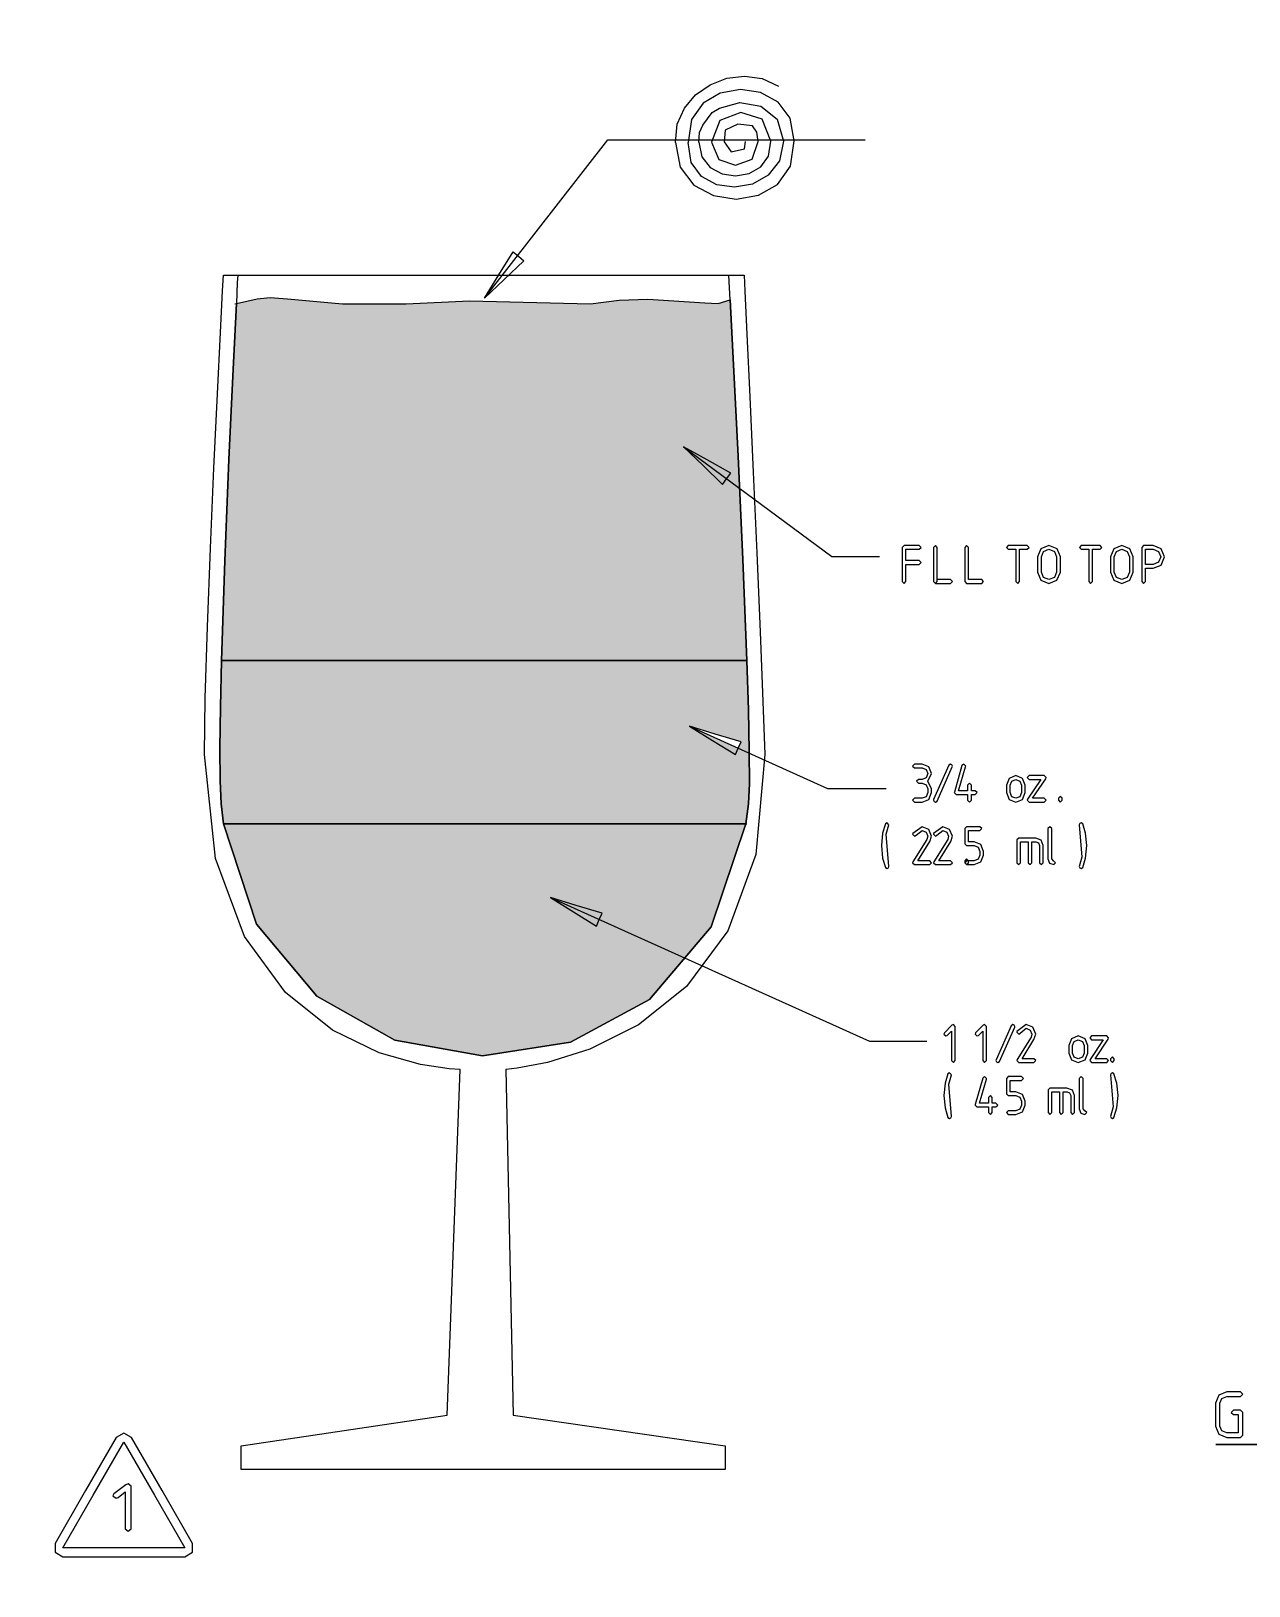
# Model space of a CAD drawing. Header units: metres. Extents: x 0 to 16.5, y 0 to 11.5.
# Drawn here: x 11.524 to 13.148, y 2.163 to 4.237 of the extents above; entities that cross this region are included whole.
import ezdxf

# ---------------------------------------------------------------- set-up
doc = ezdxf.new("R2010")
doc.units = ezdxf.units.M
for name, color, linetype in [('grenadine', 40, 'Continuous'), ('orange juice', 30, 'Continuous'), ('tequila', 1, 'Continuous'), ('tonic', 63, 'Continuous')]:
    doc.layers.add(name, color=color, linetype=linetype)

msp = doc.modelspace()

# ---------------------------------------------------------------- hatches: boundary and pattern name
h = msp.add_hatch()
h.set_pattern_fill('AR-CONC', color=256, scale=0.0007, style=0)
h.set_pattern_definition([(50, (2.31049, 0.84261), (0.1275293, -0.0111574), [0.013335, -0.146685]), (355, (2.31049, 0.84261), (-0.02467, 0.1337397), [0.010668, -0.117348]), (100.451, (2.32112, 0.84168), (0.1028598, 0.1225817), [0.011333, -0.124663]), (46.1842, (2.31049, 0.87817), (0.1897553, -0.0294296), [0.0200025, -0.2200275]), (96.6356, (2.3263, 0.87572), (0.166183, 0.173198), [0.0169995, -0.1869945]), (351.184, (2.31049, 0.87817), (0.1661832, 0.1731976), [0.016002, -0.176022]), (21, (2.32827, 0.86928), (0.1061304, -0.0715859), [0.013335, -0.146685]), (326, (2.32827, 0.86928), (0.0432614, 0.1289316), [0.010668, -0.117348]), (71.4514, (2.33711, 0.86332), (0.1493915, 0.057346), [0.011333, -0.124663]), (37.5, (2.31049, 0.84261), (0.00216202, 0.05918853), [0, -0.1159256, 0, -0.119126, 0, -0.1177925]), (7.5, (2.31049, 0.84261), (0.04677376, 0.0701264), [0, -0.0679196, 0, -0.1132586, 0, -0.0448945]), (327.5, (2.27084, 0.84261), (0.09491342, -0.00401012), [0, -0.04445, 0, -0.138684, 0, -0.184023]), (317.5, (2.25306, 0.84261), (0.1036904, 0.01779854), [0, -0.057785, 0, -0.0921004, 0, -0.130683])])
h.paths.add_polyline_path([(13.8208, 3.7266), (13.4233, 3.7266), (13.4233, 3.5566), (13.8208, 3.5566)])
h.paths.add_polyline_path([(3.0762, 1.2703), (3.0756, 1.2705), (3.0569, 1.2658), (3.0362, 1.2666), (2.949, 1.2715), (2.9053, 1.2699), (2.8613, 1.2652), (2.6755, 1.2691), (2.5787, 1.265), (2.481, 1.2652), (2.3964, 1.2718), (2.383, 1.2726), (2.3695, 1.2734), (2.3492, 1.2718), (2.3159, 1.2652), (2.3105, 1.2644), (2.373, 0.8426), (2.4879, 0.8426), (2.4444, 0.8844), (2.4768, 1.0338), (2.6259, 1.0745), (2.5902, 0.9283), (2.6609, 0.8602), (2.7675, 0.9261), (2.9002, 0.847), (2.9002, 0.8426), (3.0065, 0.8426)])
h.paths.add_polyline_path([(2.4649, 0.9893), (2.4299, 0.9981), (2.3948, 1.0069), (2.3983, 1.0156), (2.4017, 1.0242), (2.4333, 1.0068)], flags=16)
edge = h.paths.add_edge_path()
edge.add_line((7.1649, 3.5007), (7.1955, 3.5073))
edge.add_line((7.1955, 3.5073), (7.2142, 3.5089))
edge.add_line((7.2142, 3.5089), (7.2267, 3.5081))
edge.add_line((7.2267, 3.5081), (7.239, 3.5073))
edge.add_line((7.239, 3.5073), (7.3169, 3.5007))
edge.add_line((7.3169, 3.5007), (7.4069, 3.5006))
edge.add_line((7.4069, 3.5006), (7.496, 3.5047))
edge.add_line((7.496, 3.5047), (7.667, 3.5007))
edge.add_line((7.667, 3.5007), (7.7075, 3.5054))
edge.add_line((7.7075, 3.5054), (7.7479, 3.507))
edge.add_line((7.7479, 3.507), (7.8282, 3.5021))
edge.add_line((7.8282, 3.5021), (7.8461, 3.5014))
edge.add_line((7.8461, 3.5014), (7.8629, 3.5051))
edge.add_line((7.8629, 3.5051), (7.8643, 3.5061))
at = {"layer": 'grenadine'}
h = msp.add_hatch(dxfattribs=at)
h.set_pattern_fill('SQUARE', color=256, scale=0.0075, angle=45, style=0)
h.set_pattern_definition([(45, (20.76587, 6.019614), (-0.01683798, 0.01683798), [0.0238125, -0.0238125]), (135, (20.76587, 6.019614), (-0.01683798, -0.01683798), [0.0238125, -0.0238125])])
h.paths.add_polyline_path([(9.1738, 2.8426), (9.1148, 2.8644), (9.1115, 2.8556), (9.0795, 2.8724), (9.0476, 2.8892), (9.0828, 2.8811), (9.118, 2.8731), (9.1148, 2.8644), (9.1738, 2.8426), (9.182, 2.8496), (9.2261, 2.9182), (9.2238, 2.9182), (8.749, 2.9182), (8.7929, 2.8507), (8.8503, 2.8021), (8.9166, 2.7727), (8.9874, 2.7625), (9.0582, 2.7719), (9.1246, 2.8008)])
h.paths.add_polyline_path([(9.1148, 2.8644), (9.118, 2.8731), (9.0828, 2.8811), (9.0476, 2.8892), (9.0795, 2.8724), (9.1115, 2.8556)], flags=17)
h.paths.add_polyline_path([(9.118, 2.8731), (9.0828, 2.8811), (9.0476, 2.8892), (9.1148, 2.8644)], flags=16)
h.paths.add_polyline_path([(10.6513, 2.9308), (10.6513, 2.9307), (10.6481, 2.922), (10.6161, 2.9387), (10.5842, 2.9555), (10.6194, 2.9475), (10.6546, 2.9395), (10.6513, 2.9308), (10.7568, 2.8919), (10.7705, 2.91), (10.8034, 3.027), (10.2678, 3.027), (10.2997, 2.9126), (10.3614, 2.8301), (10.4429, 2.78), (10.5344, 2.7626), (10.6261, 2.7782), (10.7081, 2.8273), (10.7568, 2.8919)])
h.paths.add_polyline_path([(10.6513, 2.9308), (10.5842, 2.9555), (10.6161, 2.9387), (10.6481, 2.922)], flags=17)
h.paths.add_polyline_path([(10.6194, 2.9475), (10.5842, 2.9555), (10.6513, 2.9308), (10.6546, 2.9395)], flags=17)
h.paths.add_polyline_path([(12.4804, 3.3315), (12.4783, 3.397), (11.7778, 3.397), (11.7764, 3.3348), (11.7757, 3.2805), (11.776, 3.2368), (11.7774, 3.2059), (11.7805, 3.1792), (12.4771, 3.1792), (12.4806, 3.2062), (12.4817, 3.233), (12.4816, 3.2735), (12.467, 3.2801), (12.4632, 3.2717), (12.4324, 3.2906), (12.4017, 3.3095), (12.4362, 3.2991), (12.4708, 3.2886), (12.467, 3.2801), (12.4816, 3.2735), (12.4816, 3.2758)])
h.paths.add_polyline_path([(12.4362, 3.2991), (12.4017, 3.3095), (12.467, 3.2801), (12.4708, 3.2886)], flags=16)
h.paths.add_polyline_path([(12.4708, 3.2886), (12.4362, 3.2991), (12.4017, 3.3095), (12.4324, 3.2906), (12.4632, 3.2717), (12.467, 3.2801)], flags=17)
h.paths.add_polyline_path([(13.8208, 8.0104), (13.4233, 8.0104), (13.4233, 7.8404), (13.8208, 7.8404)])
at = {"layer": 'orange juice'}
h = msp.add_hatch(dxfattribs=at)
h.set_pattern_fill('SQUARE', color=256, scale=0.0075, style=0)
h.set_pattern_definition([(0, (26.059422, 17.247987), (0, 0.0238125), [0.0238125, -0.0238125]), (90, (26.059422, 17.247987), (-0.0238125, 1e-18), [0.0238125, -0.0238125])])
h.paths.add_polyline_path([(10.8453, 10.4497), (10.8453, 10.7772), (10.3234, 10.7772), (10.3234, 9.8397), (10.8453, 9.8397), (10.8453, 10.1388), (10.7106, 10.0782), (10.7144, 10.0697), (10.6798, 10.0593), (10.6453, 10.0488), (10.676, 10.0678), (10.7068, 10.0867), (10.7106, 10.0782), (10.8453, 10.1388), (10.8453, 10.4497), (10.7046, 10.3864), (10.7084, 10.3779), (10.6739, 10.3675), (10.6393, 10.357), (10.67, 10.3759), (10.7007, 10.3949), (10.7046, 10.3864)])
h.paths.add_polyline_path([(10.7084, 10.3779), (10.7046, 10.3864), (10.6393, 10.357), (10.6739, 10.3675)], flags=17)
h.paths.add_polyline_path([(10.7046, 10.3864), (10.7046, 10.3864), (10.7007, 10.3949), (10.67, 10.3759), (10.6393, 10.357)], flags=17)
h.paths.add_polyline_path([(10.7144, 10.0697), (10.7106, 10.0782), (10.6453, 10.0488), (10.6798, 10.0593)], flags=17)
h.paths.add_polyline_path([(10.7068, 10.0867), (10.676, 10.0678), (10.6453, 10.0488), (10.7106, 10.0782), (10.7106, 10.0782)], flags=17)
h.paths.add_polyline_path([(2.6299, 2.9427), (2.482, 2.8982), (2.4533, 2.748), (2.598, 2.7956)], flags=17)
h.paths.add_polyline_path([(2.598, 2.7956), (2.4533, 2.748), (2.4957, 2.7092), (2.6647, 2.7092), (2.6811, 2.7194)], flags=17)
h.paths.add_polyline_path([(2.7476, 2.8349), (2.6299, 2.9427), (2.598, 2.7956), (2.6811, 2.7194), (2.7289, 2.749)], flags=17)
h.paths.add_polyline_path([(2.7753, 2.7776), (2.7289, 2.749), (2.7203, 2.7092), (2.8901, 2.7092)], flags=17)
h.paths.add_polyline_path([(2.7289, 2.749), (2.6811, 2.7194), (2.6922, 2.7092), (2.7203, 2.7092)], flags=17)
h.paths.add_polyline_path([(2.6811, 2.7194), (2.6647, 2.7092), (2.6922, 2.7092)], flags=17)
h.paths.add_polyline_path([(2.4045, 2.8912), (2.4045, 2.891), (2.4027, 2.8819), (2.4387, 2.8794), (2.4747, 2.877)], flags=17)
h.paths.add_polyline_path([(2.4064, 2.9001), (2.4045, 2.8912), (2.4747, 2.877), (2.4405, 2.8886)], flags=17)
h.paths.add_polyline_path([(9.7665, 7.9501), (9.4375, 7.9501), (9.437, 7.9439), (9.4336, 7.9237), (9.4315, 7.9064), (9.3729, 7.9243), (9.34, 7.9501), (9.2474, 7.9501), (9.2474, 7.8721), (9.2576, 7.8747), (9.2474, 7.869), (9.2474, 7.7579), (9.7665, 7.7579)])
h.paths.add_polyline_path([(9.3673, 7.9489), (9.3662, 7.9501), (9.34, 7.9501), (9.3729, 7.9243), (9.4315, 7.9064), (9.4336, 7.9237)], flags=17)
h.paths.add_polyline_path([(9.437, 7.9439), (9.4077, 7.9474), (9.4049, 7.9501), (9.3662, 7.9501), (9.3673, 7.9489), (9.4336, 7.9237)], flags=17)
h.paths.add_polyline_path([(9.4375, 7.9501), (9.4049, 7.9501), (9.4077, 7.9474), (9.437, 7.9439)], flags=17)
h.paths.add_polyline_path([(12.3939, 3.6823), (12.4255, 3.6647), (12.457, 3.6471), (12.4514, 3.6396), (12.4685, 3.6269), (12.4666, 3.6695), (12.4606, 3.7914), (12.4562, 3.8782), (12.4401, 3.8735), (12.4222, 3.8744), (12.3462, 3.8792), (12.3082, 3.8776), (12.2699, 3.8729), (12.1085, 3.8769), (12.0241, 3.8728), (11.9391, 3.8729), (11.8657, 3.8795), (11.8542, 3.8803), (11.8426, 3.8811), (11.8255, 3.8796), (11.7975, 3.8734), (11.7932, 3.7857), (11.7877, 3.6653), (11.7822, 3.5299), (11.7778, 3.397), (12.4783, 3.397), (12.4729, 3.5317), (12.4685, 3.6269), (12.4514, 3.6396), (12.4514, 3.6396), (12.4459, 3.6321), (12.4199, 3.6572)])
h.paths.add_polyline_path([(12.4255, 3.6647), (12.3939, 3.6823), (12.4514, 3.6396), (12.457, 3.6471)], flags=17)
h.paths.add_polyline_path([(12.3939, 3.6823), (12.4199, 3.6572), (12.4459, 3.6321), (12.4514, 3.6396)], flags=17)
h.paths.add_polyline_path([(3.0429, 3.5065), (3.027, 3.5044), (3.011, 3.5051), (2.9307, 3.51), (2.8903, 3.5084), (2.8498, 3.5037), (2.6788, 3.5076), (2.5896, 3.5036), (2.4996, 3.5037), (2.4218, 3.5103), (2.4094, 3.5111), (2.3969, 3.5119), (2.3782, 3.5103), (2.3475, 3.5037), (2.3424, 3.5034), (2.3814, 2.8958), (2.4045, 2.8912), (2.4064, 2.9001), (2.4405, 2.8886), (2.4747, 2.877), (2.4387, 2.8794), (2.4027, 2.8819), (2.4045, 2.8912), (2.3814, 2.8958), (2.3934, 2.7092), (2.4957, 2.7092), (2.4533, 2.748), (2.482, 2.8982), (2.6299, 2.9427), (2.7476, 2.8349), (2.7289, 2.749), (2.7753, 2.7776), (2.8901, 2.7092), (2.9802, 2.7092)])
h.paths.add_polyline_path([(15.4997, 6.8204), (15.1024, 6.8204), (15.1024, 6.6504), (15.4997, 6.6504)])
at = {"layer": 'tequila'}
h = msp.add_hatch(dxfattribs=at)
h.set_pattern_fill('ANSI38', color=256, scale=0.01, style=0)
h.set_pattern_definition([(45, (13.342423, 6.196696), (-0.02245064, 0.02245064), []), (135, (13.342423, 6.196696), (-0.06735192, 0.02245064), [0.079375, -0.047625])])
h.paths.add_polyline_path([(5.6988, 2.748), (5.7134, 2.8244), (5.667, 2.8244), (5.667, 2.7058), (5.688, 2.6886), (5.7159, 2.6658), (5.6831, 2.6808), (5.667, 2.6881), (5.667, 2.6073), (5.8907, 2.6073), (5.8907, 2.6658), (5.8146, 2.642)])
h.paths.add_polyline_path([(5.667, 2.6962), (5.667, 2.6881), (5.6831, 2.6808), (5.7159, 2.6658)], flags=16)
h.paths.add_polyline_path([(5.667, 2.7058), (5.667, 2.6962), (5.7159, 2.6658), (5.688, 2.6886)], flags=17)
h.paths.add_polyline_path([(5.9283, 2.7179), (5.8435, 2.7956), (5.6988, 2.748), (5.8146, 2.642), (5.8907, 2.6658), (5.8907, 2.6947)])
h.paths.add_polyline_path([(5.8497, 2.8244), (5.7134, 2.8244), (5.6988, 2.748), (5.8435, 2.7956)], flags=17)
h.paths.add_polyline_path([(5.9908, 2.8244), (5.8497, 2.8244), (5.8435, 2.7956), (5.9283, 2.7179), (5.9738, 2.746)])
h.paths.add_polyline_path([(6.1535, 2.6959), (6.0208, 2.775), (5.9738, 2.746), (5.9611, 2.6878), (5.9238, 2.6761), (6.0234, 2.6201)])
h.paths.add_polyline_path([(5.9738, 2.746), (5.9283, 2.7179), (5.9611, 2.6878)], flags=17)
h.paths.add_polyline_path([(5.9283, 2.7179), (5.8907, 2.6947), (5.9238, 2.6761), (5.9611, 2.6878)])
h.paths.add_polyline_path([(5.8907, 2.6947), (5.8907, 2.6658), (5.9238, 2.6761)], flags=17)
h.paths.add_polyline_path([(5.9238, 2.6761), (5.8907, 2.6658), (5.8907, 2.6073), (6.0234, 2.6073), (6.0234, 2.6201)])
h.paths.add_polyline_path([(6.1535, 2.6959), (6.0234, 2.6201), (6.0234, 2.6073), (6.1535, 2.6073)], flags=17)
h.paths.add_polyline_path([(6.1888, 2.8244), (5.9908, 2.8244), (5.9738, 2.746), (6.0208, 2.775), (6.1535, 2.6959), (6.1535, 2.6073), (6.1888, 2.6073)])
h.paths.add_polyline_path([(9.0689, 5.0965), (8.446, 5.0965), (8.4589, 5.0091), (8.4744, 5.0111), (8.5102, 5.0155), (8.4767, 5.002), (8.4609, 4.9957), (8.4847, 4.8345), (9.0261, 4.8345)])
h.paths.add_polyline_path([(8.4767, 5.002), (8.5102, 5.0155), (8.4599, 5.0019), (8.4609, 4.9957)], flags=17)
h.paths.add_polyline_path([(8.5102, 5.0155), (8.4744, 5.0111), (8.4589, 5.0091), (8.4599, 5.0019)], flags=17)
h.paths.add_polyline_path([(12.2509, 3.0705), (12.2163, 3.081), (12.2816, 3.0516), (12.2855, 3.0601)], flags=0)
h.paths.add_polyline_path([(12.2163, 3.081), (12.2471, 3.0621), (12.2778, 3.0431), (12.2816, 3.0516)], flags=0)
h.paths.add_polyline_path([(13.8208, 4.4406), (13.4233, 4.4406), (13.4233, 4.2706), (13.8208, 4.2706)])
h.paths.add_polyline_path([(12.4306, 3.0422), (12.4771, 3.1792), (11.7805, 3.1792), (11.8244, 3.0457), (11.9047, 2.9494), (12.0091, 2.8907), (12.1259, 2.8701), (12.2431, 2.8881), (12.3486, 2.9453)])
h.paths.add_polyline_path([(12.2163, 3.081), (12.2509, 3.0705), (12.2855, 3.0601), (12.2816, 3.0516), (12.2778, 3.0431), (12.2471, 3.0621)], flags=16)
at = {"layer": 'tonic'}
h = msp.add_hatch(dxfattribs=at)
h.set_pattern_fill('TRIANG', color=256, scale=0.01, angle=135, style=0)
h.set_pattern_definition([(195, (15.931805, 4.46975), (-0.0246525, -0.0920044), [0.047625, -0.047625]), (255, (15.931805, 4.46975), (0.0673519, -0.0673519), [0.047625, -0.047625]), (135, (15.91948, 4.42374), (-0.0920044, -0.0246525), [0.047625, -0.047625])])
h.paths.add_polyline_path([(13.8208, 3.7266), (13.4233, 3.7266), (13.4233, 3.5566), (13.8208, 3.5566)])
h.paths.add_polyline_path([(3.0762, 1.2703), (3.0756, 1.2705), (3.0569, 1.2658), (3.0362, 1.2666), (2.949, 1.2715), (2.9053, 1.2699), (2.8613, 1.2652), (2.6755, 1.2691), (2.5787, 1.265), (2.481, 1.2652), (2.3964, 1.2718), (2.383, 1.2726), (2.3695, 1.2734), (2.3492, 1.2718), (2.3159, 1.2652), (2.3105, 1.2644), (2.373, 0.8426), (2.4879, 0.8426), (2.4444, 0.8844), (2.4768, 1.0338), (2.6259, 1.0745), (2.5902, 0.9283), (2.6609, 0.8602), (2.7675, 0.9261), (2.9002, 0.847), (2.9002, 0.8426), (3.0065, 0.8426)])
h.paths.add_polyline_path([(2.4649, 0.9893), (2.4299, 0.9981), (2.3948, 1.0069), (2.3983, 1.0156), (2.4017, 1.0242), (2.4333, 1.0068)], flags=16)
h.paths.add_polyline_path([(2.6259, 1.0745), (2.4768, 1.0338), (2.4444, 0.8844), (2.5902, 0.9283)], flags=17)
h.paths.add_polyline_path([(2.5902, 0.9283), (2.4444, 0.8844), (2.4879, 0.8426), (2.6374, 0.8426), (2.6374, 0.8457), (2.6609, 0.8602)], flags=17)
h.paths.add_polyline_path([(2.6609, 0.8602), (2.6374, 0.8457), (2.6429, 0.8426), (2.6792, 0.8426)], flags=17)
h.paths.add_polyline_path([(2.7252, 0.9), (2.6609, 0.8602), (2.6792, 0.8426), (2.7112, 0.8426)], flags=17)
h.paths.add_polyline_path([(2.7675, 0.9261), (2.7252, 0.9), (2.7112, 0.8426), (2.8928, 0.8426), (2.9002, 0.847)], flags=17)
h.paths.add_polyline_path([(2.3983, 1.0156), (2.3948, 1.0069), (2.4299, 0.9981), (2.4649, 0.9893)], flags=0)
h.paths.add_polyline_path([(2.4017, 1.0242), (2.3983, 1.0156), (2.4649, 0.9893), (2.4333, 1.0068)], flags=0)
edge = h.paths.add_edge_path()
edge.add_line((7.8114, 2.8493), (7.8629, 3.5051))
edge.add_line((7.8629, 3.5051), (7.8651, 3.5332))
edge.add_line((7.2046, 2.8492), (7.8114, 2.8492))
edge.add_line((7.8114, 2.8492), (7.8116, 2.8492))
edge.add_line((7.1607, 3.5332), (7.1628, 3.5005))
edge.add_line((7.1628, 3.5005), (7.2046, 2.8492))
edge.add_line((7.1649, 3.5007), (7.1955, 3.5073))
edge.add_line((7.1955, 3.5073), (7.2142, 3.5089))
edge.add_line((7.2142, 3.5089), (7.2267, 3.5081))
edge.add_line((7.2267, 3.5081), (7.239, 3.5073))
edge.add_line((7.239, 3.5073), (7.3169, 3.5007))
edge.add_line((7.3169, 3.5007), (7.4069, 3.5006))
edge.add_line((7.4069, 3.5006), (7.496, 3.5047))
edge.add_line((7.496, 3.5047), (7.667, 3.5007))
edge.add_line((7.667, 3.5007), (7.7075, 3.5054))
edge.add_line((7.7075, 3.5054), (7.7479, 3.507))
edge.add_line((7.7479, 3.507), (7.8282, 3.5021))
edge.add_line((7.8282, 3.5021), (7.8461, 3.5014))
edge.add_line((7.8461, 3.5014), (7.8629, 3.5051))
edge.add_line((7.8629, 3.5051), (7.8643, 3.5061))

# ---------------------------------------------------------------- linework, layer by layer
for points in [[(12.3834, 4.0879), (12.3855, 4.1124), (12.395, 4.1338), (12.41, 4.1516), (12.4295, 4.1651), (12.4517, 4.1736), (12.4753, 4.1766), (12.4987, 4.1733), (12.5207, 4.1632)], [(12.5414, 4.0901), (12.5362, 4.1204), (12.52, 4.1419), (12.4966, 4.1546), (12.4697, 4.1585), (12.443, 4.1537), (12.42, 4.1404), (12.4046, 4.1185), (12.4003, 4.0882)], [(12.4144, 4.0884), (12.415, 4.1013), (12.4198, 4.1111), (12.4322, 4.1278), (12.4421, 4.134), (12.4692, 4.1415), (12.497, 4.1363), (12.5187, 4.119), (12.5274, 4.0899), (12.5217, 4.0635), (12.5068, 4.0444), (12.4859, 4.0326), (12.462, 4.0283), (12.4384, 4.0316), (12.4181, 4.0426), (12.4043, 4.0615), (12.4003, 4.0882)], [(12.5104, 4.0897), (12.4987, 4.1191), (12.4705, 4.128), (12.4425, 4.1175), (12.4313, 4.0886)], [(12.4934, 4.0895), (12.4915, 4.1018), (12.4859, 4.1103), (12.4665, 4.1126), (12.4494, 4.1045), (12.4483, 4.0888)], [(12.1286, 3.8806), (12.2929, 4.0915), (12.6362, 4.0915)], [(12.3834, 4.0879), (12.3895, 4.0549), (12.4077, 4.0312), (12.4338, 4.0171), (12.4639, 4.0126), (12.4937, 4.0176), (12.5193, 4.0322), (12.5366, 4.0563), (12.5414, 4.0901)], [(12.3834, 4.0879), (12.3834, 4.0879)], [(12.4003, 4.0882), (12.4003, 4.0882)], [(12.4144, 4.0884), (12.4183, 4.0687), (12.4294, 4.0546), (12.4453, 4.0463), (12.4634, 4.0437), (12.4813, 4.0467), (12.4968, 4.0554), (12.5073, 4.0697), (12.5104, 4.0897)], [(12.4144, 4.0884), (12.4144, 4.0884)], [(12.4313, 4.0886), (12.4409, 4.0652), (12.4634, 4.0576), (12.4853, 4.0658), (12.4934, 4.0895)], [(12.4313, 4.0886), (12.4313, 4.0886)], [(12.4483, 4.0888), (12.4575, 4.0756), (12.4752, 4.0794), (12.4765, 4.0892)], [(12.4483, 4.0888), (12.4483, 4.0888)], [(12.4934, 4.0895), (12.4934, 4.0895)], [(12.5104, 4.0897), (12.5104, 4.0897)], [(12.5414, 4.0901), (12.5414, 4.0901)], [(11.7994, 3.911), (11.7988, 3.9011), (11.7975, 3.8734), (11.7932, 3.7857), (11.7877, 3.6653), (11.7822, 3.5299), (11.7778, 3.397), (11.7764, 3.3348), (11.7757, 3.2805), (11.776, 3.2368), (11.7774, 3.2059), (11.7805, 3.1792), (11.8244, 3.0457), (11.9047, 2.9494), (12.0091, 2.8907), (12.1259, 2.8701), (12.2431, 2.8881), (12.3486, 2.9453), (12.4306, 3.0422), (12.4771, 3.1792), (12.4806, 3.2062), (12.4817, 3.233), (12.4816, 3.2758), (12.4804, 3.3315), (12.4783, 3.397), (12.4729, 3.5317), (12.4666, 3.6695), (12.4606, 3.7914), (12.4562, 3.8782), (12.4549, 3.9025), (12.4545, 3.911)], [(11.7956, 3.8729), (11.7975, 3.8734), (11.8255, 3.8796), (11.8426, 3.8811), (11.8542, 3.8803), (11.8657, 3.8795), (11.9391, 3.8729), (12.0241, 3.8728), (12.1085, 3.8769), (12.2699, 3.8729), (12.3082, 3.8776), (12.3462, 3.8792), (12.4222, 3.8744), (12.4401, 3.8735), (12.4562, 3.8782)], [(12.3939, 3.6823), (12.5915, 3.5357), (12.6551, 3.5357)], [(11.7778, 3.397), (12.4783, 3.397), (12.4785, 3.397)], [(12.4017, 3.3095), (12.5859, 3.2266), (12.6643, 3.2266)], [(11.7805, 3.1792), (12.4771, 3.1792), (12.4783, 3.1792)], [(12.2163, 3.081), (12.642, 2.8895), (12.7183, 2.8895)]]:
    msp.add_lwpolyline(points)
for points in [[(12.1738, 3.9362), (12.181, 3.9303), (12.1548, 3.9055), (12.1286, 3.8806), (12.1476, 3.9114), (12.1665, 3.9421), (12.1738, 3.9362)], [(12.1738, 3.9362), (12.181, 3.9303), (12.1548, 3.9055), (12.1286, 3.8806), (12.1476, 3.9114), (12.1665, 3.9421), (12.1738, 3.9362)], [(12.4545, 3.911), (12.4747, 3.911), (12.4757, 3.8898), (12.4784, 3.8325), (12.4823, 3.7487), (12.4868, 3.6482), (12.4916, 3.5406), (12.4961, 3.4355), (12.4997, 3.3427), (12.5022, 3.2717), (12.4905, 3.1383), (12.4529, 3.0367), (12.3978, 2.9624), (12.3337, 2.9112), (12.2691, 2.8788), (12.2125, 2.861), (12.1722, 2.8535), (12.157, 2.8519), (12.1668, 2.3909), (12.4493, 2.3498), (12.4493, 2.3184), (11.8039, 2.3184), (11.8039, 2.3498), (12.0785, 2.3909), (12.0962, 2.8519), (12.0815, 2.8527), (12.0429, 2.8585), (11.9882, 2.8741), (11.9256, 2.9044), (11.8629, 2.9544), (11.8082, 3.029), (11.7696, 3.1331), (11.7549, 3.2717), (11.756, 3.347), (11.7589, 3.4419), (11.763, 3.5472), (11.7676, 3.6539), (11.7723, 3.7527), (11.7764, 3.8346), (11.7792, 3.8904), (11.7804, 3.911), (11.7994, 3.911), (12.4545, 3.911)], [(12.4783, 3.397), (11.7778, 3.397), (11.7822, 3.5299), (11.7877, 3.6653), (11.7932, 3.7857), (11.7975, 3.8734), (11.8255, 3.8796), (11.8426, 3.8811), (11.8542, 3.8803), (11.8657, 3.8795), (11.9391, 3.8729), (12.0241, 3.8728), (12.1085, 3.8769), (12.2699, 3.8729), (12.3082, 3.8776), (12.3462, 3.8792), (12.4222, 3.8744), (12.4401, 3.8735), (12.4562, 3.8782), (12.4606, 3.7914), (12.4666, 3.6695), (12.4729, 3.5317), (12.4783, 3.397)], [(12.4514, 3.6396), (12.457, 3.6471), (12.4255, 3.6647), (12.3939, 3.6823), (12.4199, 3.6572), (12.4459, 3.6321), (12.4514, 3.6396)], [(12.4514, 3.6396), (12.457, 3.6471), (12.4255, 3.6647), (12.3939, 3.6823), (12.4199, 3.6572), (12.4459, 3.6321), (12.4514, 3.6396)], [(12.6881, 3.5), (12.6906, 3.5025), (12.6906, 3.5253), (12.7083, 3.5253), (12.7108, 3.5278), (12.7083, 3.5304), (12.6906, 3.5304), (12.6906, 3.5456), (12.7083, 3.5456), (12.7108, 3.5481), (12.7083, 3.5506), (12.6881, 3.5506), (12.6856, 3.5481), (12.6856, 3.5025), (12.6881, 3.5)], [(12.7323, 3.5025), (12.7323, 3.5481), (12.7298, 3.5506), (12.7273, 3.5481), (12.7273, 3.5025), (12.7298, 3.5), (12.7323, 3.5025)], [(12.7273, 3.5025), (12.7298, 3.5), (12.75, 3.5), (12.7525, 3.5025), (12.75, 3.505), (12.7323, 3.505), (12.7323, 3.5481), (12.7298, 3.5506), (12.7273, 3.5481), (12.7273, 3.5025)], [(12.7689, 3.5025), (12.7714, 3.5), (12.7917, 3.5), (12.7942, 3.5025), (12.7917, 3.505), (12.7739, 3.505), (12.7739, 3.5481), (12.7714, 3.5506), (12.7689, 3.5481), (12.7689, 3.5025)], [(12.827, 3.5456), (12.8372, 3.5456), (12.8372, 3.5025), (12.8397, 3.5), (12.8422, 3.5025), (12.8422, 3.5456), (12.8523, 3.5456), (12.8548, 3.5481), (12.8523, 3.5506), (12.827, 3.5506), (12.8245, 3.5481), (12.827, 3.5456)], [(12.8965, 3.5355), (12.8921, 3.5462), (12.8813, 3.5506), (12.8706, 3.5461), (12.8662, 3.5355), (12.8662, 3.5152), (12.8706, 3.5044), (12.8813, 3.5), (12.892, 3.5044), (12.8965, 3.5152), (12.8965, 3.5355)], [(12.9243, 3.5456), (12.9344, 3.5456), (12.9344, 3.5025), (12.9369, 3.5), (12.9394, 3.5025), (12.9394, 3.5456), (12.9495, 3.5456), (12.952, 3.5481), (12.9495, 3.5506), (12.9243, 3.5506), (12.9218, 3.5481), (12.9243, 3.5456)], [(12.9937, 3.5355), (12.9893, 3.5462), (12.9786, 3.5506), (12.9678, 3.5461), (12.9634, 3.5355), (12.9634, 3.5152), (12.9678, 3.5044), (12.9786, 3.5), (12.9893, 3.5044), (12.9937, 3.5152), (12.9937, 3.5355)], [(13.005, 3.5481), (13.005, 3.5025), (13.0075, 3.5), (13.01, 3.5025), (13.01, 3.5202), (13.0202, 3.5202), (13.0311, 3.5245), (13.0354, 3.5355), (13.031, 3.5462), (13.0202, 3.5506), (13.0075, 3.5506), (13.005, 3.5481)], [(12.8885, 3.5079), (12.8813, 3.505), (12.8741, 3.5079), (12.8712, 3.5151), (12.8712, 3.5355), (12.8741, 3.5427), (12.8813, 3.5456), (12.8885, 3.5427), (12.8915, 3.5355), (12.8915, 3.5151), (12.8885, 3.5079)], [(12.9857, 3.5079), (12.9786, 3.505), (12.9714, 3.5079), (12.9684, 3.5151), (12.9684, 3.5355), (12.9714, 3.5427), (12.9786, 3.5456), (12.9857, 3.5427), (12.9887, 3.5355), (12.9887, 3.5151), (12.9857, 3.5079)], [(13.0202, 3.5456), (13.0274, 3.5426), (13.0304, 3.5355), (13.0274, 3.5283), (13.0202, 3.5253), (13.01, 3.5253), (13.01, 3.5456), (13.0202, 3.5456)], [(12.4783, 3.397), (12.4804, 3.3315), (12.4816, 3.2758), (12.4817, 3.233), (12.4806, 3.2062), (12.4771, 3.1792), (11.7805, 3.1792), (11.7774, 3.2059), (11.776, 3.2368), (11.7757, 3.2805), (11.7764, 3.3348), (11.7778, 3.397), (12.4783, 3.397)], [(12.467, 3.2801), (12.4708, 3.2886), (12.4362, 3.2991), (12.4017, 3.3095), (12.4324, 3.2906), (12.4632, 3.2717), (12.467, 3.2801)], [(12.467, 3.2801), (12.4708, 3.2886), (12.4362, 3.2991), (12.4017, 3.3095), (12.4324, 3.2906), (12.4632, 3.2717), (12.467, 3.2801)], [(12.7175, 3.2315), (12.7197, 3.2261), (12.7197, 3.221), (12.7175, 3.2156), (12.7121, 3.2134), (12.702, 3.2134), (12.6995, 3.2108), (12.702, 3.2083), (12.7121, 3.2083), (12.721, 3.212), (12.7247, 3.221), (12.7247, 3.2261), (12.7197, 3.2362), (12.7247, 3.2463), (12.721, 3.2553), (12.7121, 3.259), (12.702, 3.259), (12.6995, 3.2564), (12.702, 3.2539), (12.7121, 3.2539), (12.7175, 3.2517), (12.7197, 3.2463), (12.7175, 3.2409), (12.7122, 3.2387), (12.7071, 3.2387), (12.7046, 3.2362), (12.7071, 3.2337), (12.7122, 3.2337), (12.7175, 3.2315)], [(12.728, 3.2091), (12.7298, 3.2083), (12.7321, 3.2098), (12.7523, 3.2554), (12.7525, 3.2564), (12.7518, 3.2582), (12.75, 3.259), (12.7477, 3.2574), (12.7275, 3.2119), (12.7273, 3.2108), (12.728, 3.2091)], [(12.7575, 3.2185), (12.7727, 3.2185), (12.7727, 3.2108), (12.7753, 3.2083), (12.7778, 3.2108), (12.7778, 3.2185), (12.7828, 3.2185), (12.7854, 3.221), (12.7828, 3.2235), (12.7778, 3.2235), (12.7778, 3.2311), (12.7753, 3.2336), (12.7727, 3.2311), (12.7727, 3.2235), (12.7608, 3.2235), (12.77, 3.2556), (12.7702, 3.2564), (12.7676, 3.259), (12.7653, 3.2571), (12.7551, 3.2217), (12.755, 3.221), (12.7575, 3.2185)], [(12.8282, 3.212), (12.8371, 3.2083), (12.846, 3.212), (12.8497, 3.221), (12.8497, 3.2311), (12.846, 3.24), (12.8371, 3.2437), (12.8282, 3.24), (12.8245, 3.2311), (12.8245, 3.221), (12.8282, 3.212)], [(12.8425, 3.2156), (12.8371, 3.2134), (12.8317, 3.2156), (12.8295, 3.221), (12.8295, 3.2311), (12.8317, 3.2365), (12.8371, 3.2387), (12.8425, 3.2365), (12.8447, 3.2311), (12.8447, 3.221), (12.8425, 3.2156)], [(12.8528, 3.2123), (12.8523, 3.2108), (12.8548, 3.2083), (12.875, 3.2083), (12.8775, 3.2108), (12.875, 3.2134), (12.8595, 3.2134), (12.8771, 3.2396), (12.8775, 3.2411), (12.875, 3.2437), (12.8548, 3.2437), (12.8523, 3.2412), (12.8548, 3.2387), (12.8704, 3.2387), (12.8528, 3.2123)], [(12.8939, 3.2108), (12.8964, 3.2083), (12.8989, 3.2108), (12.8989, 3.2134), (12.8964, 3.2159), (12.8939, 3.2134), (12.8939, 3.2108)], [(11.7805, 3.1792), (12.4771, 3.1792), (12.4306, 3.0422), (12.3486, 2.9453), (12.2431, 2.8881), (12.1259, 2.8701), (12.0091, 2.8907), (11.9047, 2.9494), (11.8244, 3.0457), (11.7805, 3.1792)], [(12.6643, 3.1655), (12.6679, 3.1781), (12.6653, 3.1806), (12.6632, 3.1795), (12.6594, 3.1668), (12.6578, 3.1503), (12.6594, 3.1338), (12.6632, 3.1212), (12.6653, 3.12), (12.6672, 3.1208), (12.6679, 3.1225), (12.6643, 3.1655)], [(12.6997, 3.1665), (12.6995, 3.1655), (12.702, 3.1629), (12.7042, 3.1642), (12.7121, 3.1706), (12.7175, 3.1683), (12.7197, 3.163), (12.7185, 3.1587), (12.6999, 3.1289), (12.6995, 3.1275), (12.702, 3.125), (12.7222, 3.125), (12.7247, 3.1275), (12.7222, 3.13), (12.7065, 3.13), (12.7224, 3.1557), (12.7247, 3.163), (12.721, 3.1719), (12.7121, 3.1756), (12.6997, 3.1665)], [(12.7275, 3.1665), (12.7273, 3.1655), (12.7298, 3.1629), (12.7319, 3.1642), (12.7399, 3.1706), (12.7453, 3.1683), (12.7475, 3.163), (12.7462, 3.1587), (12.7277, 3.1289), (12.7273, 3.1275), (12.7298, 3.125), (12.75, 3.125), (12.7525, 3.1275), (12.75, 3.13), (12.7343, 3.13), (12.7502, 3.1557), (12.7525, 3.163), (12.7488, 3.1719), (12.7399, 3.1756), (12.7275, 3.1665)], [(12.7714, 3.1503), (12.7815, 3.1503), (12.7869, 3.1482), (12.7892, 3.1427), (12.7892, 3.1376), (12.7869, 3.1322), (12.7815, 3.13), (12.7714, 3.13), (12.7689, 3.1275), (12.7714, 3.125), (12.7815, 3.125), (12.7905, 3.1287), (12.7942, 3.1376), (12.7942, 3.1427), (12.7905, 3.1517), (12.7815, 3.1554), (12.7739, 3.1554), (12.7739, 3.1706), (12.7892, 3.1706), (12.7917, 3.1731), (12.7892, 3.1756), (12.7714, 3.1756), (12.7689, 3.1731), (12.7689, 3.1528), (12.7714, 3.1503)], [(12.88, 3.1326), (12.8822, 3.1271), (12.8876, 3.125), (12.8901, 3.1275), (12.8875, 3.1301), (12.885, 3.1326), (12.885, 3.1731), (12.8825, 3.1756), (12.88, 3.1731), (12.88, 3.1326)], [(12.9253, 3.1351), (12.9217, 3.1225), (12.9225, 3.1208), (12.9243, 3.12), (12.9264, 3.1212), (12.9302, 3.1338), (12.9318, 3.1503), (12.9302, 3.1668), (12.9264, 3.1795), (12.9243, 3.1806), (12.9225, 3.1799), (12.9217, 3.1781), (12.9253, 3.1351)], [(12.8384, 3.1579), (12.8384, 3.1275), (12.8409, 3.125), (12.8435, 3.1275), (12.8435, 3.1554), (12.8536, 3.1554), (12.8536, 3.1275), (12.8561, 3.125), (12.8586, 3.1275), (12.8586, 3.1554), (12.8637, 3.1554), (12.8672, 3.1539), (12.8687, 3.1503), (12.8687, 3.1275), (12.8712, 3.125), (12.8737, 3.1275), (12.8737, 3.1503), (12.8708, 3.1575), (12.8636, 3.1604), (12.8409, 3.1604), (12.8384, 3.1579)], [(12.7689, 3.1275), (12.7714, 3.125), (12.7739, 3.1275), (12.7739, 3.1301), (12.7714, 3.1326), (12.7689, 3.1301), (12.7689, 3.1275)], [(12.2816, 3.0516), (12.2855, 3.0601), (12.2509, 3.0705), (12.2163, 3.081), (12.2471, 3.0621), (12.2778, 3.0431), (12.2816, 3.0516)], [(12.2816, 3.0516), (12.2855, 3.0601), (12.2509, 3.0705), (12.2163, 3.081), (12.2471, 3.0621), (12.2778, 3.0431), (12.2816, 3.0516)], [(12.7513, 2.8636), (12.7538, 2.8611), (12.7563, 2.8636), (12.7563, 2.9092), (12.7538, 2.9117), (12.7517, 2.9107), (12.7419, 2.9008), (12.7412, 2.899), (12.7437, 2.8965), (12.7454, 2.8973), (12.7513, 2.9031), (12.7513, 2.8636)], [(12.7929, 2.8636), (12.7954, 2.8611), (12.798, 2.8636), (12.798, 2.9092), (12.7954, 2.9117), (12.7934, 2.9107), (12.7835, 2.9008), (12.7828, 2.899), (12.7853, 2.8965), (12.7871, 2.8973), (12.7929, 2.9031), (12.7929, 2.8636)], [(12.8114, 2.8619), (12.8132, 2.8611), (12.8154, 2.8626), (12.8356, 2.9082), (12.8358, 2.9092), (12.8351, 2.911), (12.8333, 2.9117), (12.8311, 2.9101), (12.8108, 2.8646), (12.8106, 2.8636), (12.8114, 2.8619)], [(12.8386, 2.9026), (12.8384, 2.9016), (12.8409, 2.899), (12.843, 2.9003), (12.851, 2.9067), (12.8564, 2.9044), (12.8586, 2.8991), (12.8574, 2.8949), (12.8388, 2.865), (12.8384, 2.8636), (12.8409, 2.8611), (12.8611, 2.8611), (12.8636, 2.8636), (12.8611, 2.8662), (12.8454, 2.8662), (12.8613, 2.8918), (12.8636, 2.8991), (12.8599, 2.908), (12.851, 2.9117), (12.8386, 2.9026)], [(12.9115, 2.8648), (12.9204, 2.8611), (12.9294, 2.8648), (12.9331, 2.8737), (12.9331, 2.8838), (12.9294, 2.8928), (12.9204, 2.8965), (12.9115, 2.8928), (12.9078, 2.8838), (12.9078, 2.8737), (12.9115, 2.8648)], [(12.9258, 2.8683), (12.9204, 2.8662), (12.915, 2.8683), (12.9128, 2.8737), (12.9128, 2.8838), (12.915, 2.8893), (12.9204, 2.8915), (12.9258, 2.8893), (12.9281, 2.8838), (12.9281, 2.8737), (12.9258, 2.8683)], [(12.9361, 2.8651), (12.9356, 2.8636), (12.9381, 2.8611), (12.9583, 2.8611), (12.9608, 2.8636), (12.9583, 2.8662), (12.9429, 2.8662), (12.9604, 2.8924), (12.9608, 2.8939), (12.9583, 2.8965), (12.9381, 2.8965), (12.9356, 2.894), (12.9381, 2.8915), (12.9537, 2.8915), (12.9361, 2.8651)], [(12.9634, 2.8636), (12.9659, 2.8611), (12.9684, 2.8636), (12.9684, 2.8662), (12.9659, 2.8687), (12.9634, 2.8662), (12.9634, 2.8636)], [(12.7477, 2.8321), (12.7513, 2.8448), (12.7486, 2.8473), (12.7465, 2.8461), (12.7428, 2.8335), (12.7412, 2.817), (12.7428, 2.8005), (12.7465, 2.7878), (12.7486, 2.7866), (12.7505, 2.7874), (12.7513, 2.7892), (12.7477, 2.8321)], [(12.7853, 2.8018), (12.8005, 2.8018), (12.8005, 2.7942), (12.8031, 2.7917), (12.8056, 2.7942), (12.8056, 2.8018), (12.8105, 2.8018), (12.8132, 2.8043), (12.8105, 2.8068), (12.8056, 2.8068), (12.8056, 2.8144), (12.8031, 2.8169), (12.8005, 2.8144), (12.8005, 2.8068), (12.7886, 2.8068), (12.7978, 2.839), (12.798, 2.8397), (12.7954, 2.8423), (12.793, 2.8404), (12.7829, 2.805), (12.7828, 2.8043), (12.7853, 2.8018)], [(12.827, 2.817), (12.8371, 2.817), (12.8424, 2.8148), (12.8447, 2.8094), (12.8447, 2.8043), (12.8425, 2.7989), (12.8371, 2.7967), (12.827, 2.7967), (12.8245, 2.7942), (12.827, 2.7917), (12.8371, 2.7917), (12.846, 2.7954), (12.8497, 2.8043), (12.8497, 2.8094), (12.846, 2.8184), (12.8371, 2.8221), (12.8295, 2.8221), (12.8295, 2.8372), (12.8447, 2.8372), (12.8472, 2.8397), (12.8447, 2.8423), (12.827, 2.8423), (12.8245, 2.8397), (12.8245, 2.8195), (12.827, 2.817)], [(12.9217, 2.7993), (12.9238, 2.7937), (12.9293, 2.7917), (12.9318, 2.7942), (12.9292, 2.7968), (12.9267, 2.7993), (12.9267, 2.8397), (12.9242, 2.8423), (12.9217, 2.8397), (12.9217, 2.7993)], [(12.967, 2.8018), (12.9634, 2.7892), (12.9641, 2.7874), (12.9659, 2.7866), (12.968, 2.7878), (12.9718, 2.8005), (12.9735, 2.817), (12.9718, 2.8335), (12.968, 2.8461), (12.9659, 2.8473), (12.9641, 2.8465), (12.9634, 2.8448), (12.967, 2.8018)], [(12.8801, 2.8245), (12.8801, 2.7942), (12.8826, 2.7917), (12.8851, 2.7942), (12.8851, 2.8221), (12.8952, 2.8221), (12.8952, 2.7942), (12.8977, 2.7917), (12.9003, 2.7942), (12.9003, 2.8221), (12.9054, 2.8221), (12.9089, 2.8205), (12.9104, 2.817), (12.9104, 2.7942), (12.9129, 2.7917), (12.9154, 2.7942), (12.9154, 2.8169), (12.9125, 2.8242), (12.9053, 2.827), (12.8826, 2.827), (12.8801, 2.8245)], [(13.1119, 2.3698), (13.1093, 2.3763), (13.1093, 2.4067), (13.1119, 2.4132), (13.1184, 2.4158), (13.1367, 2.4158), (13.1397, 2.4188), (13.1367, 2.4218), (13.1184, 2.4218), (13.1077, 2.4174), (13.1033, 2.4067), (13.1033, 2.3763), (13.1077, 2.3656), (13.1184, 2.3611), (13.1367, 2.3611), (13.1397, 2.3641), (13.1397, 2.3945), (13.1367, 2.3976), (13.1276, 2.3976), (13.1245, 2.3945), (13.1276, 2.3915), (13.1337, 2.3915), (13.1337, 2.3671), (13.1184, 2.3671), (13.1119, 2.3698)], [(11.6475, 2.3667), (11.6475, 2.3667), (11.6373, 2.3608), (11.5965, 2.2902), (11.5557, 2.2196), (11.5557, 2.2079), (11.5659, 2.2019), (11.6475, 2.2019), (11.729, 2.2019), (11.7392, 2.2079), (11.7392, 2.2196), (11.6984, 2.2902), (11.6577, 2.3608), (11.6475, 2.3667), (11.6475, 2.3667)], [(11.6475, 2.3549), (11.6882, 2.2843), (11.729, 2.2137), (11.6475, 2.2137), (11.5659, 2.2137), (11.6067, 2.2843), (11.6475, 2.3549)], [(13.104, 2.3515), (13.104, 2.3515), (13.6702, 2.3515), (13.104, 2.3515)], [(11.6492, 2.2393), (11.6533, 2.2361), (11.6573, 2.2393), (11.6573, 2.2962), (11.6533, 2.2993), (11.65, 2.298), (11.6342, 2.2857), (11.633, 2.2834), (11.6371, 2.2803), (11.64, 2.2812), (11.6492, 2.2885), (11.6492, 2.2393)]]:
    msp.add_lwpolyline(points, close=True)

doc.saveas('drawing.dxf')
